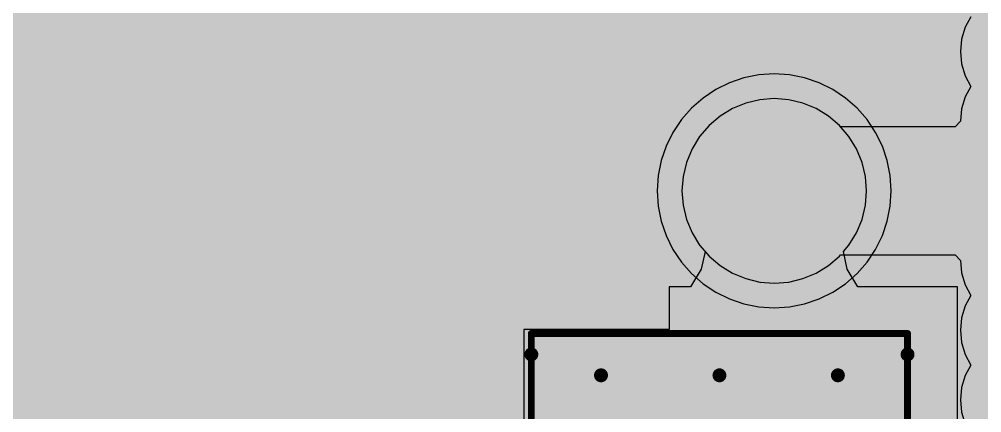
# Model space of a CAD drawing. Header units: millimetres. Extents: x 5.97 to 14.78, y 3.86 to 11.35.
# Drawn here: x 11.038 to 11.3099, y 6.8771 to 6.9883 of the extents above; entities that cross this region are included whole.
import ezdxf

# ---------------------------------------------------------------- set-up
doc = ezdxf.new("R2010")
doc.units = ezdxf.units.MM
doc.header["$MEASUREMENT"] = 0
for name, color, linetype in [('BottomLayer', 5, 'Continuous'), ('BottomOverlay', 54, 'Continuous'), ('BottomPaste', 16, 'Continuous'), ('BottomSolder', 6, 'Continuous'), ('Mechanical13', 56, 'Continuous'), ('Mechanical15', 56, 'Continuous'), ('Mechanical2', 216, 'Continuous'), ('MidLayer1', 16, 'Continuous'), ('MidLayer2', 76, 'Continuous'), ('MultiLayer', 9, 'Continuous'), ('TopLayer', 1, 'Continuous'), ('TopOverlay', 2, 'Continuous')]:
    doc.layers.add(name, color=color, linetype=linetype)

# ---------------------------------------------------------------- blocks, each defined once
blk = doc.blocks.new('TQG144_M_139')
at = {"layer": 'TopOverlay', "const_width": 0.00787}
blk.add_lwpolyline([(-0.36024, 0.36024), (-0.36024, -0.36024)], dxfattribs=at)
blk = doc.blocks.new('0603C_B_196')
at = {"layer": 'BottomLayer'}
for points in [[(-0.04331, 0.0187), (-0.04331, -0.0187), (-0.00984, 0.0187), (-0.00984, -0.0187)], [(0.00984, 0.0187), (0.00984, -0.0187), (0.04331, 0.0187), (0.04331, -0.0187)]]:
    blk.add_solid(points, dxfattribs=at)
at = {"layer": 'BottomOverlay', "const_width": 0.00394}
for points in [[(-0.05315, 0.02362), (0.05315, 0.02362)], [(-0.05315, -0.02362), (-0.05315, 0.02362)], [(0.05315, -0.02362), (0.05315, 0.02362)], [(-0.05315, -0.02362), (0.05315, -0.02362)]]:
    blk.add_lwpolyline(points, dxfattribs=at)
at = {"layer": 'BottomOverlay', "const_width": 0.00197}
for points in [[(-0.05413, 0.02362, 1), (-0.05217, 0.02362, 1)], [(-0.05413, 0.02362, 1), (-0.05217, 0.02362, 1)], [(0.05217, 0.02362, 1), (0.05413, 0.02362, 1)], [(0.05217, 0.02362, 1), (0.05413, 0.02362, 1)], [(-0.05413, -0.02362, 1), (-0.05217, -0.02362, 1)], [(-0.05413, -0.02362, 1), (-0.05217, -0.02362, 1)], [(0.05217, -0.02362, 1), (0.05413, -0.02362, 1)], [(0.05217, -0.02362, 1), (0.05413, -0.02362, 1)]]:
    blk.add_lwpolyline(points, format="xyb", close=True, dxfattribs=at)
at = {"layer": 'BottomPaste'}
for points in [[(-0.04631, 0.0217), (-0.04631, -0.0217), (-0.00684, 0.0217), (-0.00684, -0.0217)], [(0.00684, 0.0217), (0.00684, -0.0217), (0.04631, 0.0217), (0.04631, -0.0217)]]:
    blk.add_solid(points, dxfattribs=at)
at = {"layer": 'BottomSolder'}
for points in [[(-0.04581, 0.0212), (-0.04581, -0.0212), (-0.00734, 0.0212), (-0.00734, -0.0212)], [(0.00734, 0.0212), (0.00734, -0.0212), (0.04581, 0.0212), (0.04581, -0.0212)]]:
    blk.add_solid(points, dxfattribs=at)
at = {"layer": 'Mechanical13', "const_width": 0.00394}
for points in [[(-0.03346, -0.01772), (-0.03346, 0.01772)], [(-0.03346, 0.01772), (0.03346, 0.01772)], [(0.03346, -0.01772), (0.03346, 0.01772)], [(-0.03346, -0.01772), (0.03346, -0.01772)]]:
    blk.add_lwpolyline(points, dxfattribs=at)
at = {"layer": 'Mechanical13', "const_width": 0.00197}
for points in [[(-0.03445, 0.01772, 1), (-0.03248, 0.01772, 1)], [(-0.03445, 0.01772, 1), (-0.03248, 0.01772, 1)], [(0.03248, 0.01772, 1), (0.03445, 0.01772, 1)], [(0.03248, 0.01772, 1), (0.03445, 0.01772, 1)], [(-0.03445, -0.01772, 1), (-0.03248, -0.01772, 1)], [(-0.03445, -0.01772, 1), (-0.03248, -0.01772, 1)], [(0.03248, -0.01772, 1), (0.03445, -0.01772, 1)], [(0.03248, -0.01772, 1), (0.03445, -0.01772, 1)]]:
    blk.add_lwpolyline(points, format="xyb", close=True, dxfattribs=at)
at = {"layer": 'Mechanical15'}
for points, const_width in [([(-0.05315, -0.02953), (-0.05315, 0.02953)], 0.00197), ([(-0.05315, 0.02953), (0.05315, 0.02953)], 0.00197), ([(0.05315, -0.02953), (0.05315, 0.02953)], 0.00197), ([(0, -0.01772), (0, 0.01772)], 0.00394), ([(-0.01772, 0), (0.01772, 0)], 0.00394), ([(-0.05315, -0.02953), (0.05315, -0.02953)], 0.00197)]:
    blk.add_lwpolyline(points, dxfattribs=dict(at, const_width=const_width))
for points, const_width in [([(-0.05364, 0.02953, 1), (-0.05266, 0.02953, 1)], 0.000984), ([(-0.05364, 0.02953, 1), (-0.05266, 0.02953, 1)], 0.000984), ([(0.05266, 0.02953, 1), (0.05364, 0.02953, 1)], 0.000984), ([(0.05266, 0.02953, 1), (0.05364, 0.02953, 1)], 0.000984), ([(-0.00098, 0.01772, 1), (0.00098, 0.01772, 1)], 0.00197), ([(-0.0187, 0, 1), (-0.01673, 0, 1)], 0.00197), ([(0.01673, 0, 1), (0.0187, 0, 1)], 0.00197), ([(-0.00098, -0.01772, 1), (0.00098, -0.01772, 1)], 0.00197), ([(-0.05364, -0.02953, 1), (-0.05266, -0.02953, 1)], 0.000984), ([(-0.05364, -0.02953, 1), (-0.05266, -0.02953, 1)], 0.000984), ([(0.05266, -0.02953, 1), (0.05364, -0.02953, 1)], 0.000984), ([(0.05266, -0.02953, 1), (0.05364, -0.02953, 1)], 0.000984)]:
    blk.add_lwpolyline(points, format="xyb", close=True, dxfattribs=dict(at, const_width=const_width))

msp = doc.modelspace()

# ---------------------------------------------------------------- linework, layer by layer
at = {"layer": 'BottomLayer'}
for p, q in [((11.24721, 6.9656), (11.24323, 6.96465)), ((11.25129, 6.96592), (11.24721, 6.9656)), ((11.25537, 6.9656), (11.25129, 6.96592)), ((11.25935, 6.96465), (11.25537, 6.9656)), ((11.23945, 6.96308), (11.23596, 6.96094)), ((11.24323, 6.96465), (11.23945, 6.96308)), ((11.26313, 6.96308), (11.25935, 6.96465)), ((11.26662, 6.96094), (11.26313, 6.96308)), ((11.23596, 6.96094), (11.23285, 6.95828)), ((11.26973, 6.95828), (11.26662, 6.96094)), ((11.23285, 6.95828), (11.23019, 6.95517)), ((11.27239, 6.95517), (11.26973, 6.95828)), ((11.23019, 6.95517), (11.22805, 6.95168)), ((11.27453, 6.95168), (11.27239, 6.95517)), ((11.22805, 6.95168), (11.22648, 6.9479)), ((11.27609, 6.9479), (11.27453, 6.95168)), ((11.22648, 6.9479), (11.22553, 6.94392)), ((11.27705, 6.94392), (11.27609, 6.9479)), ((11.22553, 6.94392), (11.22521, 6.93984)), ((11.27737, 6.93984), (11.27705, 6.94392)), ((11.22521, 6.93984), (11.22553, 6.93576)), ((11.27705, 6.93576), (11.27737, 6.93984)), ((11.22553, 6.93576), (11.22648, 6.93178)), ((11.27609, 6.93178), (11.27705, 6.93576)), ((11.22648, 6.93178), (11.22805, 6.928)), ((11.27453, 6.928), (11.27609, 6.93178)), ((11.22805, 6.928), (11.23019, 6.92451)), ((11.27239, 6.92451), (11.27453, 6.928)), ((11.23019, 6.92451), (11.23174, 6.9227)), ((11.27084, 6.9227), (11.27239, 6.92451)), ((11.23174, 6.9227), (11.23067, 6.91776)), ((11.27191, 6.91776), (11.27084, 6.9227)), ((11.23067, 6.91776), (11.22764, 6.9127)), ((11.27494, 6.9127), (11.27191, 6.91776)), ((11.22764, 6.9127), (11.22164, 6.9127)), ((11.22164, 6.9127), (11.22164, 6.9007)), ((11.3031, 6.9127), (11.27494, 6.9127)), ((11.3031, 6.83267), (11.3031, 6.9127)), ((11.22164, 6.9007), (11.18049, 6.9007)), ((11.18049, 6.9007), (11.18049, 6.8393))]:
    msp.add_line(p, q, dxfattribs=at)
for points, const_width in [([(11.24429, 6.93984, 1), (11.25829, 6.93984, 1)], 0.014), ([(11.24363, 6.945, 1), (11.24863, 6.945, 1)], 0.005), ([(11.24879, 6.93984, 1), (11.25379, 6.93984, 1)], 0.005)]:
    msp.add_lwpolyline(points, format="xyb", close=True, dxfattribs=dict(at, const_width=const_width))
at = {"layer": 'BottomLayer', "const_width": 0.01}
msp.add_lwpolyline([(11.24613, 6.945), (11.25129, 6.93984)], dxfattribs=at)
at = {"layer": 'Mechanical2'}
msp.add_solid([(10.99, 6.54024), (11.93779, 6.54024), (10.99, 7.31977), (11.93779, 7.31977)], dxfattribs=at)
at = {"layer": 'MidLayer1', "const_width": 0.021}
msp.add_lwpolyline([(11.24079, 6.93984, 1), (11.26179, 6.93984, 1)], format="xyb", close=True, dxfattribs=at)
at = {"layer": 'MidLayer2'}
for p, q in [((11.23863, 6.9704), (11.23475, 6.96848)), ((11.24273, 6.97179), (11.23863, 6.9704)), ((11.24697, 6.97263), (11.24273, 6.97179)), ((11.25129, 6.97291), (11.24697, 6.97263)), ((11.25561, 6.97263), (11.25129, 6.97291)), ((11.25985, 6.97179), (11.25561, 6.97263)), ((11.26394, 6.9704), (11.25985, 6.97179)), ((11.26782, 6.96848), (11.26394, 6.9704)), ((11.23475, 6.96848), (11.23116, 6.96608)), ((11.27142, 6.96608), (11.26782, 6.96848)), ((11.23116, 6.96608), (11.2279, 6.96323)), ((11.27467, 6.96323), (11.27142, 6.96608)), ((11.2279, 6.96323), (11.22505, 6.95997)), ((11.27753, 6.95997), (11.27467, 6.96323)), ((11.22505, 6.95997), (11.22265, 6.95638)), ((11.27993, 6.95638), (11.27753, 6.95997)), ((11.22265, 6.95638), (11.22074, 6.9525)), ((11.28184, 6.9525), (11.27993, 6.95638)), ((11.22074, 6.9525), (11.21934, 6.9484)), ((11.28323, 6.9484), (11.28184, 6.9525)), ((11.21934, 6.9484), (11.2185, 6.94416)), ((11.28408, 6.94416), (11.28323, 6.9484)), ((11.2185, 6.94416), (11.21822, 6.93984)), ((11.28436, 6.93984), (11.28408, 6.94416)), ((11.21822, 6.93984), (11.2185, 6.93553)), ((11.28408, 6.93553), (11.28436, 6.93984)), ((11.2185, 6.93553), (11.21934, 6.93128)), ((11.28323, 6.93128), (11.28408, 6.93553)), ((11.21934, 6.93128), (11.22074, 6.92719)), ((11.28184, 6.92719), (11.28323, 6.93128)), ((11.22074, 6.92719), (11.22265, 6.92331)), ((11.27993, 6.92331), (11.28184, 6.92719)), ((11.22265, 6.92331), (11.22505, 6.91971)), ((11.27753, 6.91971), (11.27993, 6.92331)), ((11.22505, 6.91971), (11.2279, 6.91646)), ((11.27467, 6.91646), (11.27753, 6.91971)), ((11.2279, 6.91646), (11.23116, 6.91361)), ((11.27142, 6.91361), (11.27467, 6.91646)), ((11.23116, 6.91361), (11.23475, 6.9112)), ((11.26782, 6.9112), (11.27142, 6.91361)), ((11.23475, 6.9112), (11.23863, 6.90929)), ((11.26394, 6.90929), (11.26782, 6.9112)), ((11.23863, 6.90929), (11.24273, 6.9079)), ((11.24273, 6.9079), (11.24697, 6.90705)), ((11.25561, 6.90705), (11.25985, 6.9079)), ((11.25985, 6.9079), (11.26394, 6.90929)), ((11.24697, 6.90705), (11.25129, 6.90677)), ((11.25129, 6.90677), (11.25561, 6.90705))]:
    msp.add_line(p, q, dxfattribs=at)
at = {"layer": 'MidLayer2', "const_width": 0.021}
msp.add_lwpolyline([(11.24079, 6.93984, 1), (11.26179, 6.93984, 1)], format="xyb", close=True, dxfattribs=at)
at = {"layer": 'MultiLayer', "const_width": 0.021}
msp.add_lwpolyline([(11.24079, 6.93984, 1), (11.26179, 6.93984, 1)], format="xyb", close=True, dxfattribs=at)
at = {"layer": 'TopLayer'}
for p, q in [((11.30685, 6.98905), (11.30527, 6.9861)), ((11.30527, 6.9861), (11.30424, 6.98272)), ((11.30424, 6.98272), (11.3039, 6.97921)), ((11.3039, 6.97921), (11.30424, 6.9757)), ((11.30424, 6.9757), (11.30527, 6.97233)), ((11.30527, 6.97233), (11.30685, 6.96937)), ((11.30685, 6.96937), (11.30527, 6.96641)), ((11.24721, 6.9656), (11.24323, 6.96465)), ((11.25129, 6.96592), (11.24721, 6.9656)), ((11.25537, 6.9656), (11.25129, 6.96592)), ((11.25935, 6.96465), (11.25537, 6.9656)), ((11.30527, 6.96641), (11.30424, 6.96304)), ((11.23945, 6.96308), (11.23596, 6.96094)), ((11.24323, 6.96465), (11.23945, 6.96308)), ((11.26313, 6.96308), (11.25935, 6.96465)), ((11.26662, 6.96094), (11.26313, 6.96308)), ((11.30424, 6.96304), (11.3039, 6.95953)), ((11.23596, 6.96094), (11.23285, 6.95828)), ((11.26973, 6.95828), (11.26662, 6.96094)), ((11.3039, 6.95953), (11.30245, 6.95793)), ((11.23285, 6.95828), (11.23019, 6.95517)), ((11.27003, 6.95793), (11.26973, 6.95828)), ((11.30245, 6.95793), (11.27003, 6.95793)), ((11.23019, 6.95517), (11.22805, 6.95168)), ((11.22805, 6.95168), (11.22648, 6.9479)), ((11.22648, 6.9479), (11.22553, 6.94392)), ((11.22553, 6.94392), (11.22521, 6.93984)), ((11.22521, 6.93984), (11.22553, 6.93576)), ((11.22553, 6.93576), (11.22648, 6.93178)), ((11.22648, 6.93178), (11.22805, 6.928)), ((11.22805, 6.928), (11.23019, 6.92451)), ((11.23019, 6.92451), (11.23285, 6.9214)), ((11.23285, 6.9214), (11.23596, 6.91874)), ((11.26662, 6.91874), (11.26973, 6.9214)), ((11.26973, 6.9214), (11.27003, 6.92176)), ((11.27003, 6.92176), (11.30245, 6.92176)), ((11.30245, 6.92176), (11.3039, 6.92016)), ((11.23596, 6.91874), (11.23945, 6.9166)), ((11.26313, 6.9166), (11.26662, 6.91874)), ((11.3039, 6.92016), (11.30424, 6.91665)), ((11.23945, 6.9166), (11.24323, 6.91504)), ((11.25935, 6.91504), (11.26313, 6.9166)), ((11.30424, 6.91665), (11.30527, 6.91327)), ((11.24323, 6.91504), (11.24721, 6.91408)), ((11.24721, 6.91408), (11.25129, 6.91376)), ((11.25129, 6.91376), (11.25537, 6.91408)), ((11.25537, 6.91408), (11.25935, 6.91504)), ((11.30527, 6.91327), (11.30685, 6.91031)), ((11.30685, 6.91031), (11.30527, 6.90736)), ((11.30527, 6.90736), (11.30424, 6.90398)), ((11.30424, 6.90398), (11.3039, 6.90047)), ((11.3039, 6.90047), (11.30424, 6.89696)), ((11.30424, 6.89696), (11.30527, 6.89359)), ((11.30527, 6.89359), (11.30685, 6.89063)), ((11.30685, 6.89063), (11.30527, 6.88767)), ((11.30527, 6.88767), (11.30424, 6.8843)), ((11.30424, 6.8843), (11.3039, 6.88079)), ((11.3039, 6.88079), (11.30424, 6.87728)), ((11.30424, 6.87728), (11.30527, 6.8739))]:
    msp.add_line(p, q, dxfattribs=at)
for points, const_width in [([(11.24429, 6.93984, 1), (11.25829, 6.93984, 1)], 0.014), ([(11.24829, 6.93984, 1), (11.25429, 6.93984, 1)], 0.006)]:
    msp.add_lwpolyline(points, format="xyb", close=True, dxfattribs=dict(at, const_width=const_width))
at = {"layer": 'TopLayer', "const_width": 0.012}
msp.add_lwpolyline([(11.25129, 6.93984), (11.35732, 6.93984)], dxfattribs=at)

# ---------------------------------------------------------------- block references
for name, p, rotation in [('TQG144_M_139', (10.94, 6.93), 180), ('0603C_B_196', (11.2358, 6.87), 360)]:
    msp.add_blockref(name, p, dxfattribs=dict(rotation=rotation))

doc.saveas('drawing.dxf')
